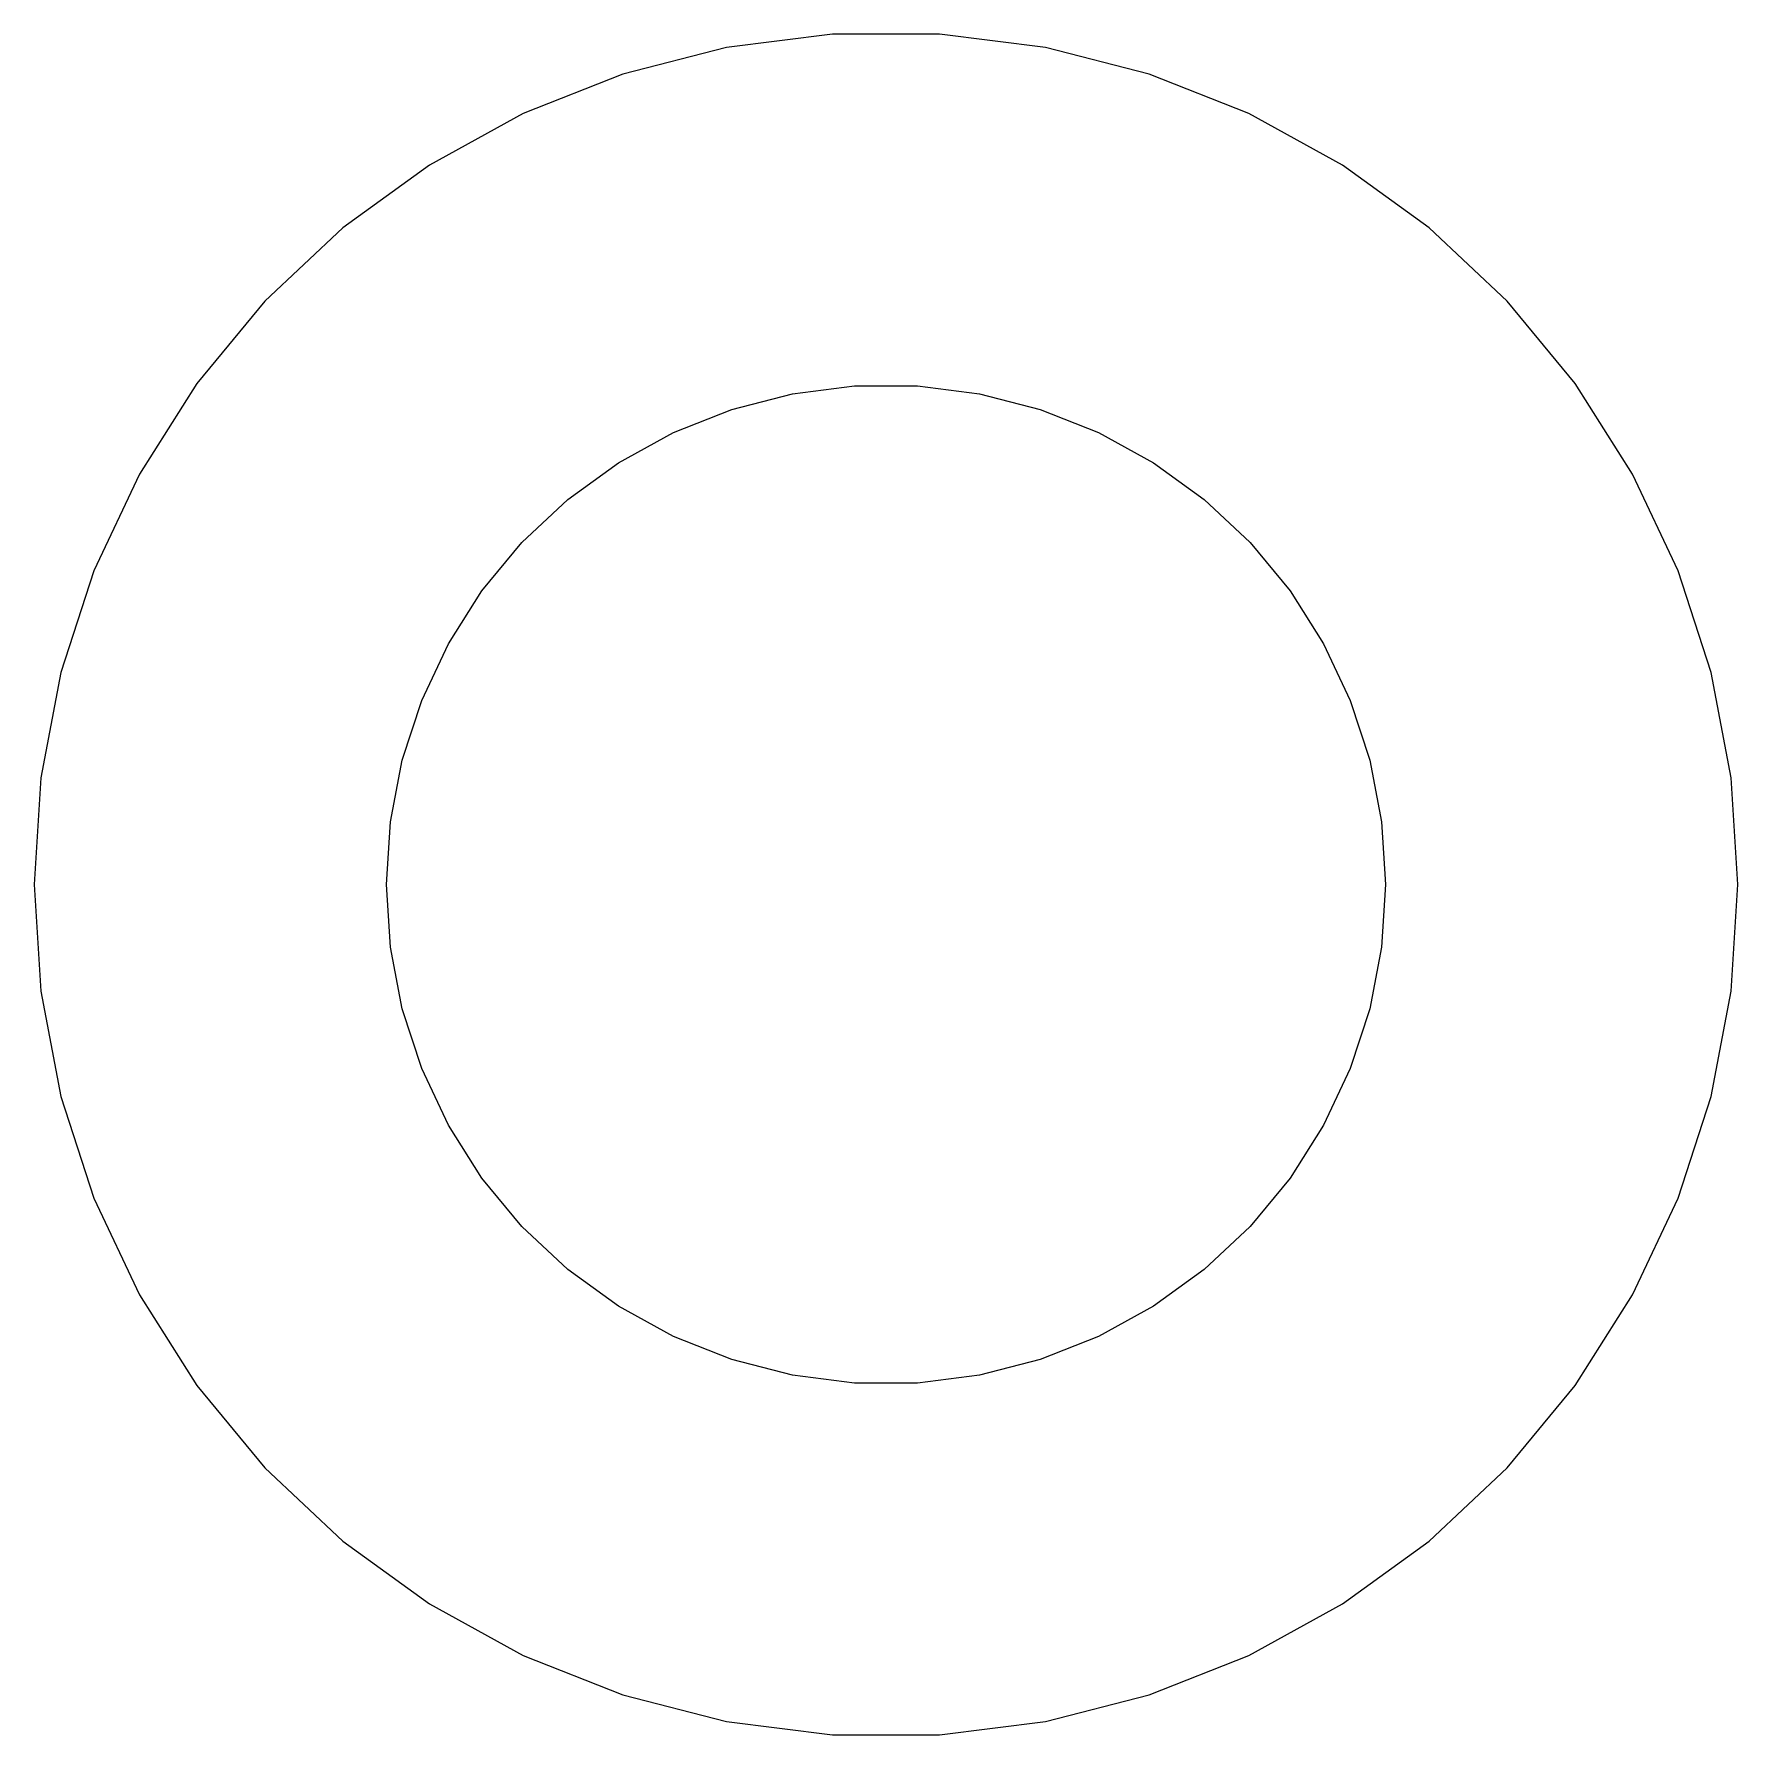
# Model space of a CAD drawing. Header units: metres. Extents: x -14 to 14, y -12 to 124.
# Drawn here: x -14.5 to 14.5, y 95.53 to 124.47 of the extents above.
import ezdxf

# ---------------------------------------------------------------- set-up
doc = ezdxf.new("R2010")
doc.units = ezdxf.units.M

msp = doc.modelspace()

# ---------------------------------------------------------------- linework, layer by layer
for p, q in [((-0.910461, 124.471), (-2.71703, 124.243)), ((0.910461, 124.471), (-0.910461, 124.471)), ((2.71703, 124.243), (0.910461, 124.471)), ((-2.71703, 124.243), (-4.48074, 123.79)), ((4.48074, 123.79), (2.71703, 124.243)), ((-4.48074, 123.79), (-6.1738, 123.12)), ((6.1738, 123.12), (4.48074, 123.79)), ((-6.1738, 123.12), (-7.76949, 122.243)), ((7.76949, 122.243), (6.1738, 123.12)), ((-7.76949, 122.243), (-9.24265, 121.172)), ((9.24265, 121.172), (7.76949, 122.243)), ((-9.24265, 121.172), (-10.57, 119.926)), ((10.57, 119.926), (9.24265, 121.172)), ((-10.57, 119.926), (-11.7307, 118.523)), ((11.7307, 118.523), (10.57, 119.926)), ((-11.7307, 118.523), (-12.7064, 116.985)), ((-2.62663, 118.084), (-1.59273, 118.349)), ((-1.59273, 118.349), (-0.533707, 118.483)), ((-0.533707, 118.483), (0.533707, 118.483)), ((0.533707, 118.483), (1.59273, 118.349)), ((1.59273, 118.349), (2.62663, 118.084)), ((12.7064, 116.985), (11.7307, 118.523)), ((-3.61911, 117.691), (-2.62663, 118.084)), ((2.62663, 118.084), (3.61911, 117.691)), ((-4.55452, 117.177), (-3.61911, 117.691)), ((3.61911, 117.691), (4.55452, 117.177)), ((-5.41809, 116.549), (-4.55452, 117.177)), ((4.55452, 117.177), (5.41809, 116.549)), ((-12.7064, 116.985), (-13.4818, 115.338)), ((13.4818, 115.338), (12.7064, 116.985)), ((-6.19623, 115.819), (-5.41809, 116.549)), ((5.41809, 116.549), (6.19623, 115.819)), ((-6.87663, 114.996), (-6.19623, 115.819)), ((6.19623, 115.819), (6.87663, 114.996)), ((-13.4818, 115.338), (-14.0444, 113.606)), ((14.0444, 113.606), (13.4818, 115.338)), ((-7.44859, 114.095), (-6.87663, 114.996)), ((6.87663, 114.996), (7.44859, 114.095)), ((-7.90309, 113.129), (-7.44859, 114.095)), ((7.44859, 114.095), (7.90309, 113.129)), ((-14.0444, 113.606), (-14.3857, 111.817)), ((14.3857, 111.817), (14.0444, 113.606)), ((-8.23296, 112.114), (-7.90309, 113.129)), ((7.90309, 113.129), (8.23296, 112.114)), ((-8.43297, 111.065), (-8.23296, 112.114)), ((8.23296, 112.114), (8.43297, 111.065)), ((-14.3857, 111.817), (-14.5, 110)), ((14.5, 110), (14.3857, 111.817)), ((-8.5, 110), (-8.43297, 111.065)), ((8.43297, 111.065), (8.5, 110)), ((-14.5, 110), (-14.3857, 108.183)), ((-8.43297, 108.935), (-8.5, 110)), ((8.5, 110), (8.43297, 108.935)), ((14.3857, 108.183), (14.5, 110)), ((-8.23296, 107.886), (-8.43297, 108.935)), ((8.43297, 108.935), (8.23296, 107.886)), ((-14.3857, 108.183), (-14.0444, 106.394)), ((14.0444, 106.394), (14.3857, 108.183)), ((-7.90309, 106.871), (-8.23296, 107.886)), ((8.23296, 107.886), (7.90309, 106.871)), ((-7.44859, 105.905), (-7.90309, 106.871)), ((7.90309, 106.871), (7.44859, 105.905)), ((-14.0444, 106.394), (-13.4818, 104.662)), ((13.4818, 104.662), (14.0444, 106.394)), ((-6.87663, 105.004), (-7.44859, 105.905)), ((7.44859, 105.905), (6.87663, 105.004)), ((-6.19623, 104.181), (-6.87663, 105.004)), ((6.87663, 105.004), (6.19623, 104.181)), ((-13.4818, 104.662), (-12.7064, 103.015)), ((12.7064, 103.015), (13.4818, 104.662)), ((-5.41809, 103.451), (-6.19623, 104.181)), ((6.19623, 104.181), (5.41809, 103.451)), ((-4.55452, 102.823), (-5.41809, 103.451)), ((5.41809, 103.451), (4.55452, 102.823)), ((-12.7064, 103.015), (-11.7307, 101.477)), ((11.7307, 101.477), (12.7064, 103.015)), ((-3.61911, 102.309), (-4.55452, 102.823)), ((4.55452, 102.823), (3.61911, 102.309)), ((-2.62663, 101.916), (-3.61911, 102.309)), ((3.61911, 102.309), (2.62663, 101.916)), ((-1.59273, 101.651), (-2.62663, 101.916)), ((2.62663, 101.916), (1.59273, 101.651)), ((-0.533707, 101.517), (-1.59273, 101.651)), ((0.533707, 101.517), (-0.533707, 101.517)), ((1.59273, 101.651), (0.533707, 101.517)), ((-11.7307, 101.477), (-10.57, 100.074)), ((10.57, 100.074), (11.7307, 101.477)), ((-10.57, 100.074), (-9.24265, 98.8276)), ((9.24265, 98.8276), (10.57, 100.074)), ((-9.24265, 98.8276), (-7.76949, 97.7572)), ((7.76949, 97.7572), (9.24265, 98.8276)), ((-7.76949, 97.7572), (-6.1738, 96.88)), ((6.1738, 96.88), (7.76949, 97.7572)), ((-6.1738, 96.88), (-4.48074, 96.2097)), ((4.48074, 96.2097), (6.1738, 96.88)), ((-4.48074, 96.2097), (-2.71703, 95.7568)), ((2.71703, 95.7568), (4.48074, 96.2097)), ((-2.71703, 95.7568), (-0.910461, 95.5286)), ((0.910461, 95.5286), (2.71703, 95.7568)), ((-0.910461, 95.5286), (0.910461, 95.5286))]:
    msp.add_line(p, q)

doc.saveas('drawing.dxf')
